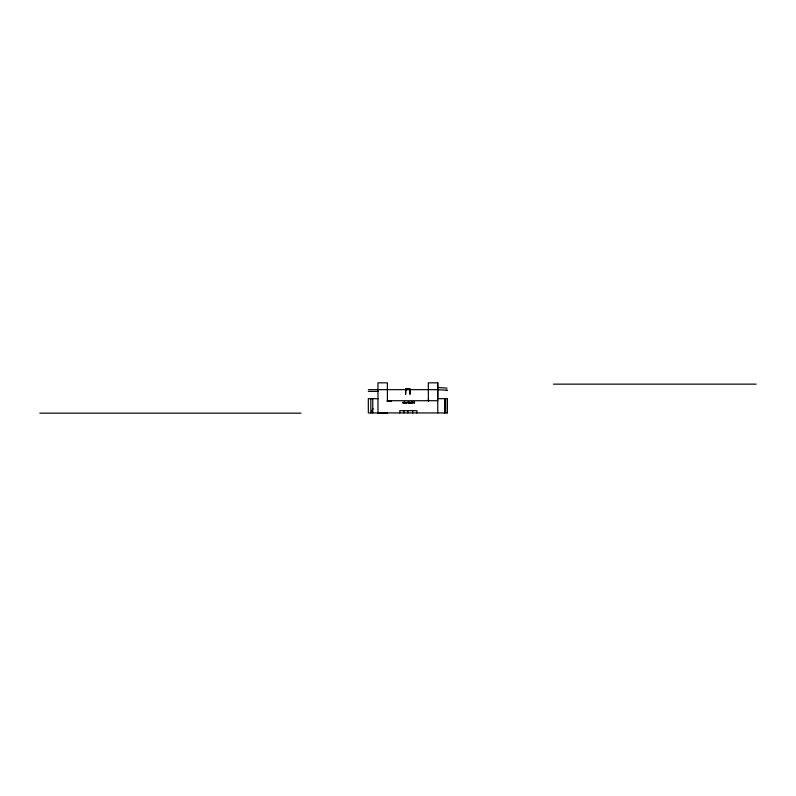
<?xml version="1.0" encoding="UTF-8"?>
<svg xmlns="http://www.w3.org/2000/svg" width="796" height="796" viewBox="0 0 796 796"><rect width="100%" height="100%" fill="white"/><g stroke="black" fill="none" stroke-linecap="round" stroke-linejoin="round"><path stroke-width="1.19" d="M413.84 402.358L414.577 402.308L414.129 402.786M413.89 402.428L414.547 402.667M411.572 402.617L411.472 402.259M411.482 402.497L411.84 402.249M404.119 402.189C403.502 403.701 404.567 402.179 404.209 402.438M409.99 402.746L409.831 402.298M405.174 402.418L405.283 402.756M411.522 402.925L411.532 402.338L411.93 402.766M404.567 402.279L404.657 402.895M408.408 402.219L408.577 402.975M408.865 402.279L409.174 402.925M406.129 402.259L405.96 402.975L406.298 402.507M408.159 402.348L407.224 402.328M414.019 402.487L414.537 402.269M412.656 402.298L412.835 402.995L412.925 402.298M411.184 402.975L411.204 402.189L410.965 402.925M411.094 402.239C410.537 402.875 409.751 402.806 411.253 402.995M409.084 402.925L409.094 402.239M402.627 402.348L402.418 402.945L403.244 402.776M413.363 402.338L412.487 402.209M405.333 403.005L405.333 402.895M403.97 402.348L404.07 402.905M373.016 408.547L370.846 412.935L370.846 398.687M406.766 402.776L406.746 402.925M410.089 402.607L409.542 402.547M410.149 402.885L409.293 402.607L410.169 402.438M413.84 402.816L414.497 402.846M404.885 402.567L405.433 402.259M404.328 402.676L403.831 402.647M404.398 402.925L403.791 402.945M410.02 402.925L409.492 402.945M414.278 402.288L413.93 402.816M406.239 402.935L406.537 402.796M403.781 402.249L404.398 402.279M407.592 402.995L407.751 402.298M408.935 402.199L408.955 402.935M409.413 402.766L409.91 402.895M553.409 384.14L756.2 384.14M437.74 387.463L447.063 388.12M368.329 389.662L437.78 389.662L447.372 390.279L446.178 390.199M368.329 391.383L377.991 391.383M378 398.687L368.329 398.687L368.329 412.935L447.392 412.935L447.392 398.687L437.73 398.687L437.73 389.662M387.184 400.716L437.78 400.716M391.453 401.293L387.403 400.716L387.403 401.293L391.453 401.293L391.453 400.716M39.8 413.164L300.938 413.164M378.04 413.164L387.463 413.164M412.626 402.965L412.835 402.298M447.342 398.687L447.342 412.935M437.78 412.935L437.78 382.836L428.328 382.836L428.357 400.806M437.73 382.836L437.73 388.518M428.517 398.687L428.517 401.055M416.885 412.935L416.885 410.696L399.781 410.696L399.781 412.935M412.597 410.696L412.597 412.935M409.622 388.697L410.02 394.388L410.01 388.697L405.592 388.697L405.592 394.388L405.99 388.697M407.89 410.696L407.89 412.935M407.87 388.697L407.87 389.662M406.129 388.697L406.099 389.662M404.03 410.696L404.03 412.935M387.403 401.293L387.393 382.836L377.951 382.836L378 412.935M372.757 398.687L372.757 412.935M444.914 412.935L444.914 398.687L444.845 412.935"/></g></svg>
